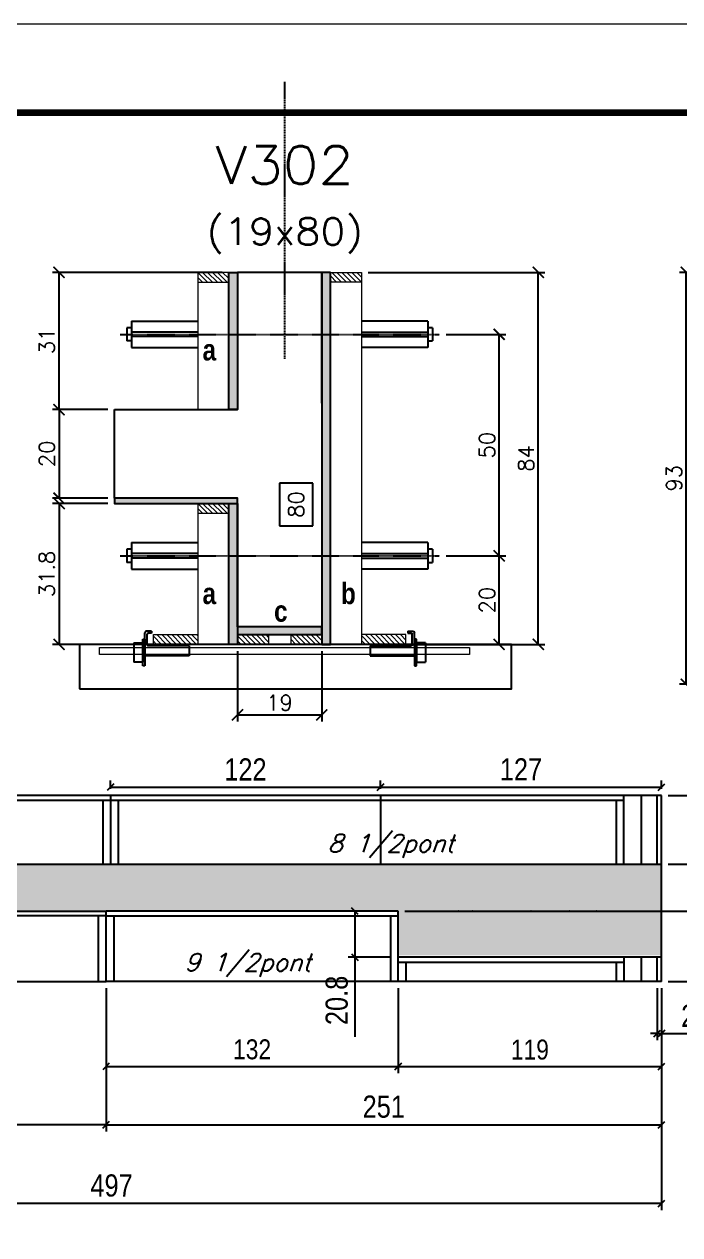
# Model space of a CAD drawing. Extents: x 137137 to 143418, y 10464 to 34486.
# Drawn here: x 139292 to 139588, y 32791 to 33337 of the extents above; entities that cross this region are included whole.
import ezdxf
from ezdxf.enums import TextEntityAlignment as Align

# ---------------------------------------------------------------- set-up
doc = ezdxf.new("R2010")
doc.units = 0
doc.linetypes.add('DASHED', pattern=[0.75, 0.5, -0.25])
doc.linetypes.add('HIDDEN', pattern=[0.375, 0.25, -0.125])
for name, color, linetype in [('barrote', 251, 'Continuous'), ('COTA', 241, 'Continuous'), ('Cota Seção (2x)', 4, 'Continuous'), ('detalhes', 4, 'Continuous'), ('Painéis', 200, 'Continuous'), ('presilha', 1, 'Continuous'), ('SARR_2.2x7', 40, 'Continuous'), ('SARR_3.5x7', 81, 'Continuous'), ('TENSOR', 3, 'Continuous'), ('texto', 7, 'Continuous'), ('Texto de Titulo', 7, 'Continuous'), ('Texto Qtd Sarr', 242, 'Continuous')]:
    doc.layers.add(name, color=color, linetype=linetype)
for name, color, linetype, lineweight in [('CONCRETO', 251, 'Continuous', 25), ('Folhas', 255, 'Continuous', 9), ('Hachura', 251, 'Continuous', 9), ('Madeira', 126, 'Continuous', 18), ('SARRAFO DE PRESSAO', 251, 'DASHED', 9), ('SCO-___-LAJ', 2, 'Continuous', 0), ('Texto Seção', 7, 'Continuous', 15)]:
    doc.layers.add(name, color=color, linetype=linetype, lineweight=lineweight)
doc.styles.add('COTA TECNICA', font='techl___.ttf', dxfattribs={"height": 10})
doc.styles.add('COTA TECNICA-50', font='techl___.ttf', dxfattribs={"height": 9})
doc.styles.add('Romans', font='romans.shx')
doc.styles.add('TECNICA', font='techb___.ttf', dxfattribs={"height": 10})
doc.dimstyles.new('COTA PAINEL-50', dxfattribs={"dimtxt": 9, "dimasz": 3, "dimexe": 3, "dimexo": 3, "dimgap": 3, "dimtad": 1, "dimdec": 1, "dimzin": 12, "dimdsep": 46, "dimtxsty": 'COTA TECNICA-50', "dimblk1": 'OBLIQUE', "dimblk2": 'OBLIQUE', "dimsah": 1, "dimcen": 0.9, "dimclrd": 4, "dimclre": 4, "dimclrt": 240, "dimadec": 1, "dimazin": 3, "dimtfac": 1, "dimtdec": 1, "dimtmove": 0, "dimatfit": 3, "dimfxl": 1, "dimtolj": 1, "dimtzin": 12, "dimarcsym": 0})
doc.dimstyles.new('Cota Seção (2x)', dxfattribs={"dimtxt": 7, "dimasz": 5, "dimexe": 3, "dimexo": 3, "dimgap": 2, "dimtad": 3, "dimdec": 1, "dimlfac": 0.5, "dimzin": 12, "dimdsep": 46, "dimtxsty": 'Romans', "dimblk": 'ARCHTICK', "dimcen": 0, "dimclrd": 4, "dimclre": 4, "dimclrt": 1, "dimadec": 1, "dimazin": 3, "dimtfac": 1, "dimtdec": 1, "dimtmove": 0, "dimatfit": 3, "dimldrblk": 'OBLIQUE', "dimfxl": 1, "dimtolj": 1, "dimtzin": 12, "dimarcsym": 0})
doc.dimstyles.new('Cota Seção interna', dxfattribs={"dimtxt": 7, "dimasz": 6, "dimexe": 0.18, "dimexo": 2, "dimgap": -4, "dimtad": 3, "dimdec": 1, "dimlfac": 0.5, "dimzin": 12, "dimdsep": 46, "dimtxsty": 'Romans', "dimblk": 'ARCHTICK', "dimcen": 0.09, "dimse1": 1, "dimse2": 1, "dimsd1": 1, "dimsd2": 1, "dimclrd": 180, "dimclre": 5, "dimclrt": 1, "dimadec": 0, "dimazin": 3, "dimtfac": 1, "dimtdec": 1, "dimtofl": 0, "dimtmove": 0, "dimatfit": 3, "dimldrblk": 'ARCHTICK', "dimfxl": 1, "dimtolj": 1, "dimtzin": 0, "dimarcsym": 0})
doc.dimstyles.new('PAINEL', dxfattribs={"dimtxt": 10, "dimasz": 3, "dimexe": 3, "dimexo": 3, "dimgap": 3, "dimtad": 1, "dimdec": 1, "dimzin": 12, "dimdsep": 46, "dimtxsty": 'COTA TECNICA', "dimblk1": 'OBLIQUE', "dimblk2": 'OBLIQUE', "dimsah": 1, "dimcen": 0.9, "dimclrd": 4, "dimclre": 4, "dimclrt": 240, "dimadec": 1, "dimazin": 3, "dimtfac": 1, "dimtdec": 1, "dimtmove": 0, "dimatfit": 3, "dimfxl": 1, "dimtolj": 1, "dimtzin": 12, "dimarcsym": 0})
pattern_1 = [(315, (162345.2107, 24827.5189), (1.12253202, 1.12253202), [])]

# ---------------------------------------------------------------- blocks, each defined once
blk = doc.blocks.new('9999999999')
at = {"layer": 'Folhas'}
blk.add_lwpolyline([(98138.98, 34190.21), (99623.98, 34190.21), (99623.98, 35240.21), (98138.98, 35240.21)], close=True, dxfattribs=at)
at = {"layer": 'Folhas', "color": 30, "const_width": 3}
blk.add_lwpolyline([(98213.98, 34230.21), (99583.98, 34230.21), (99583.98, 35200.21), (98213.98, 35200.21)], close=True, dxfattribs=at)
blk = doc.blocks.new('_ArchTick')
at = {"color": 0, "linetype": 'ByBlock', "const_width": 0.15}
blk.add_lwpolyline([(-0.5, -0.5), (0.5, 0.5)], dxfattribs=at)
blk = doc.blocks.new('*D282')
at = {"layer": 'COTA', "color": 4, "lineweight": -2, "transparency": 16777216}
for p, q in [((139632.66, 33225.16), (139588.29, 33225.16)), ((139591.29, 33039.16), (139591.29, 33225.16)), ((139654.66, 33039.16), (139588.29, 33039.16))]:
    blk.add_line(p, q, dxfattribs=at)
at = {"layer": 'Defpoints', "color": 0, "transparency": 16777216}
for p in [(139591.29, 33225.16), (139635.66, 33225.16), (139657.66, 33039.16)]:
    blk.add_point(p, dxfattribs=at)
at = {"layer": 'COTA', "color": 4, "lineweight": -2, "transparency": 16777216, "xscale": 5, "yscale": 5, "zscale": 5}
for p, rotation in [((139591.29, 33225.16), 90), ((139591.29, 33039.16), 270)]:
    blk.add_blockref('_ArchTick', p, dxfattribs=dict(at, rotation=rotation))
at = {"layer": 'COTA', "color": 1, "transparency": 16777216, "insert": (139585.79, 33132.16), "char_height": 7, "attachment_point": 5, "rotation": 90, "style": 'Romans'}
blk.add_mtext('\\A1;93', dxfattribs=at)
blk = doc.blocks.new('_Oblique')
at = {"color": 0, "linetype": 'ByBlock', "lineweight": -2}
blk.add_line((-0.5, -0.5), (0.5, 0.5), dxfattribs=at)
blk = doc.blocks.new('*D1803')
at = {"layer": 'COTA', "color": 4, "linetype": 'ByBlock', "lineweight": -2, "transparency": 16777216}
for p, q in [((139083.14, 32901.94), (139083.14, 32837.28)), ((139329.14, 32901.94), (139329.14, 32837.28)), ((139329.14, 32840.28), (139083.14, 32840.28))]:
    blk.add_line(p, q, dxfattribs=at)
at = {"layer": 'Defpoints', "color": 0, "linetype": 'ByBlock', "transparency": 16777216}
for p in [(139083.14, 32904.94), (139329.14, 32904.94), (139083.14, 32840.28)]:
    blk.add_point(p, dxfattribs=at)
at = {"layer": 'COTA', "color": 4, "linetype": 'ByBlock', "lineweight": -2, "transparency": 16777216, "xscale": 3, "yscale": 3, "zscale": 3, "rotation": 180}
blk.add_blockref('_Oblique', (139083.14, 32840.28), dxfattribs=at)
at = {"layer": 'COTA', "color": 4, "linetype": 'ByBlock', "lineweight": -2, "transparency": 16777216, "xscale": 3, "yscale": 3, "zscale": 3}
blk.add_blockref('_Oblique', (139329.14, 32840.28), dxfattribs=at)
at = {"layer": 'COTA', "color": 240, "linetype": 'ByBlock', "transparency": 16777216, "insert": (139206.14, 32848.38), "char_height": 10, "attachment_point": 5, "style": 'COTA TECNICA'}
blk.add_mtext('\\A1;246', dxfattribs=at)
blk = doc.blocks.new('*D1804')
at = {"layer": 'COTA', "color": 4, "linetype": 'ByBlock', "lineweight": -2, "transparency": 16777216}
for p, q in [((139083.14, 32901.94), (139083.14, 32801.68)), ((139580.16, 32901.94), (139580.16, 32801.68)), ((139580.16, 32804.68), (139083.14, 32804.68))]:
    blk.add_line(p, q, dxfattribs=at)
at = {"layer": 'Defpoints', "color": 0, "linetype": 'ByBlock', "transparency": 16777216}
for p in [(139083.14, 32904.94), (139580.16, 32904.94), (139083.14, 32804.68)]:
    blk.add_point(p, dxfattribs=at)
at = {"layer": 'COTA', "color": 4, "linetype": 'ByBlock', "lineweight": -2, "transparency": 16777216, "xscale": 3, "yscale": 3, "zscale": 3, "rotation": 180}
blk.add_blockref('_Oblique', (139083.14, 32804.68), dxfattribs=at)
at = {"layer": 'COTA', "color": 4, "linetype": 'ByBlock', "lineweight": -2, "transparency": 16777216, "xscale": 3, "yscale": 3, "zscale": 3}
blk.add_blockref('_Oblique', (139580.16, 32804.68), dxfattribs=at)
at = {"layer": 'COTA', "color": 240, "linetype": 'ByBlock', "transparency": 16777216, "insert": (139331.65, 32812.78), "char_height": 10, "attachment_point": 5, "style": 'COTA TECNICA'}
blk.add_mtext('\\A1;497', dxfattribs=at)
blk = doc.blocks.new('*D1798')
at = {"layer": 'COTA', "color": 4, "linetype": 'ByBlock', "lineweight": -2, "transparency": 16777216}
for p, q in [((139583.16, 32957.94), (139617.49, 32957.94)), ((139614.49, 32936.74), (139614.49, 32957.94)), ((139464.16, 32936.74), (139617.49, 32936.74))]:
    blk.add_line(p, q, dxfattribs=at)
at = {"layer": 'Defpoints', "color": 0, "linetype": 'ByBlock', "transparency": 16777216}
for p in [(139580.16, 32957.94), (139614.49, 32957.94), (139461.16, 32936.74)]:
    blk.add_point(p, dxfattribs=at)
at = {"layer": 'COTA', "color": 4, "linetype": 'ByBlock', "lineweight": -2, "transparency": 16777216, "xscale": 3, "yscale": 3, "zscale": 3}
for p, rotation in [((139614.49, 32957.94), 90), ((139614.49, 32936.74), 270)]:
    blk.add_blockref('_Oblique', p, dxfattribs=dict(at, rotation=rotation))
at = {"layer": 'COTA', "color": 240, "linetype": 'ByBlock', "transparency": 16777216, "insert": (139606.44, 32947.34), "char_height": 10, "attachment_point": 5, "rotation": 90, "style": 'COTA TECNICA'}
blk.add_mtext('\\A1;21.2', dxfattribs=at)
blk = doc.blocks.new('*D1805')
at = {"layer": 'COTA', "color": 4, "linetype": 'ByBlock', "lineweight": -2, "transparency": 16777216}
for p, q in [((139329.14, 32901.94), (139329.14, 32837.28)), ((139580.16, 32901.94), (139580.16, 32837.28)), ((139329.14, 32840.28), (139580.16, 32840.28))]:
    blk.add_line(p, q, dxfattribs=at)
at = {"layer": 'Defpoints', "color": 0, "linetype": 'ByBlock', "transparency": 16777216}
for p in [(139329.14, 32904.94), (139580.16, 32904.94), (139580.16, 32840.28)]:
    blk.add_point(p, dxfattribs=at)
at = {"layer": 'COTA', "color": 4, "linetype": 'ByBlock', "lineweight": -2, "transparency": 16777216, "xscale": 3, "yscale": 3, "zscale": 3, "rotation": 180}
blk.add_blockref('_Oblique', (139329.14, 32840.28), dxfattribs=at)
at = {"layer": 'COTA', "color": 4, "linetype": 'ByBlock', "lineweight": -2, "transparency": 16777216, "xscale": 3, "yscale": 3, "zscale": 3}
blk.add_blockref('_Oblique', (139580.16, 32840.28), dxfattribs=at)
at = {"layer": 'COTA', "color": 240, "linetype": 'ByBlock', "transparency": 16777216, "insert": (139454.65, 32848.39), "char_height": 10, "attachment_point": 5, "style": 'COTA TECNICA'}
blk.add_mtext('\\A1;251', dxfattribs=at)
blk = doc.blocks.new('*D1800')
at = {"layer": 'COTA', "color": 4, "linetype": 'ByBlock', "lineweight": -2, "transparency": 16777216}
for p, q in [((139578.16, 32901.94), (139578.16, 32878.46)), ((139580.16, 32901.94), (139580.16, 32878.46)), ((139578.16, 32881.46), (139575.16, 32881.46)), ((139578.16, 32881.46), (139580.16, 32881.46)), ((139580.16, 32881.46), (139598.27, 32881.46))]:
    blk.add_line(p, q, dxfattribs=at)
at = {"layer": 'Defpoints', "color": 0, "linetype": 'ByBlock', "transparency": 16777216}
for p in [(139578.16, 32904.94), (139580.16, 32904.94), (139580.16, 32881.46)]:
    blk.add_point(p, dxfattribs=at)
at = {"layer": 'COTA', "color": 4, "linetype": 'ByBlock', "lineweight": -2, "transparency": 16777216, "xscale": 3, "yscale": 3, "zscale": 3}
blk.add_blockref('_Oblique', (139578.16, 32881.46), dxfattribs=at)
at = {"layer": 'COTA', "color": 4, "linetype": 'ByBlock', "lineweight": -2, "transparency": 16777216, "xscale": 3, "yscale": 3, "zscale": 3, "rotation": 180}
blk.add_blockref('_Oblique', (139580.16, 32881.46), dxfattribs=at)
at = {"layer": 'COTA', "color": 240, "linetype": 'ByBlock', "transparency": 16777216, "insert": (139592.21, 32889.46), "char_height": 10, "attachment_point": 5, "style": 'COTA TECNICA'}
blk.add_mtext('\\A1;2', dxfattribs=at)
blk = doc.blocks.new('*D1806')
at = {"layer": 'COTA', "color": 4, "linetype": 'ByBlock', "lineweight": -2, "transparency": 16777216}
for p, q in [((139329.14, 32901.94), (139329.14, 32863.57)), ((139461.16, 32901.94), (139461.16, 32863.57)), ((139329.14, 32866.57), (139461.16, 32866.57))]:
    blk.add_line(p, q, dxfattribs=at)
at = {"layer": 'Defpoints', "color": 0, "linetype": 'ByBlock', "transparency": 16777216}
for p in [(139329.14, 32904.94), (139461.16, 32904.94), (139461.16, 32866.57)]:
    blk.add_point(p, dxfattribs=at)
at = {"layer": 'COTA', "color": 4, "linetype": 'ByBlock', "lineweight": -2, "transparency": 16777216, "xscale": 3, "yscale": 3, "zscale": 3, "rotation": 180}
blk.add_blockref('_Oblique', (139329.14, 32866.57), dxfattribs=at)
at = {"layer": 'COTA', "color": 4, "linetype": 'ByBlock', "lineweight": -2, "transparency": 16777216, "xscale": 3, "yscale": 3, "zscale": 3}
blk.add_blockref('_Oblique', (139461.16, 32866.57), dxfattribs=at)
at = {"layer": 'COTA', "color": 240, "linetype": 'ByBlock', "transparency": 16777216, "insert": (139395.15, 32874.26), "char_height": 9, "attachment_point": 5, "style": 'COTA TECNICA-50'}
blk.add_mtext('\\A1;132', dxfattribs=at)
blk = doc.blocks.new('*D1801')
at = {"layer": 'COTA', "color": 4, "linetype": 'ByBlock', "lineweight": -2, "transparency": 16777216}
for p, q in [((139461.16, 32901.94), (139461.16, 32863.57)), ((139580.16, 32901.94), (139580.16, 32863.57)), ((139461.16, 32866.57), (139580.16, 32866.57))]:
    blk.add_line(p, q, dxfattribs=at)
at = {"layer": 'Defpoints', "color": 0, "linetype": 'ByBlock', "transparency": 16777216}
for p in [(139461.16, 32904.94), (139580.16, 32904.94), (139580.16, 32866.57)]:
    blk.add_point(p, dxfattribs=at)
at = {"layer": 'COTA', "color": 4, "linetype": 'ByBlock', "lineweight": -2, "transparency": 16777216, "xscale": 3, "yscale": 3, "zscale": 3, "rotation": 180}
blk.add_blockref('_Oblique', (139461.16, 32866.57), dxfattribs=at)
at = {"layer": 'COTA', "color": 4, "linetype": 'ByBlock', "lineweight": -2, "transparency": 16777216, "xscale": 3, "yscale": 3, "zscale": 3}
blk.add_blockref('_Oblique', (139580.16, 32866.57), dxfattribs=at)
at = {"layer": 'COTA', "color": 240, "linetype": 'ByBlock', "transparency": 16777216, "insert": (139520.66, 32874.14), "char_height": 9, "attachment_point": 5, "style": 'COTA TECNICA-50'}
blk.add_mtext('\\A1;119', dxfattribs=at)
blk = doc.blocks.new('*D1807')
at = {"layer": 'COTA', "color": 4, "lineweight": -2, "ltscale": 25, "transparency": 16777216}
for p, q in [((139458.16, 32936.74), (139438.56, 32936.74)), ((139441.56, 32936.74), (139441.56, 32915.94)), ((139458.16, 32915.94), (139438.56, 32915.94)), ((139441.56, 32915.94), (139441.56, 32879.89))]:
    blk.add_line(p, q, dxfattribs=at)
at = {"layer": 'Defpoints', "color": 0, "ltscale": 25, "transparency": 16777216}
for p in [(139461.16, 32936.74), (139441.56, 32915.94), (139461.16, 32915.94)]:
    blk.add_point(p, dxfattribs=at)
at = {"layer": 'COTA', "color": 4, "lineweight": -2, "ltscale": 25, "transparency": 16777216, "xscale": 3, "yscale": 3, "zscale": 3}
for p, rotation in [((139441.56, 32936.74), 90), ((139441.56, 32915.94), 270)]:
    blk.add_blockref('_Oblique', p, dxfattribs=dict(at, rotation=rotation))
at = {"layer": 'COTA', "color": 240, "ltscale": 25, "transparency": 16777216, "insert": (139433.43, 32896.41), "char_height": 10, "attachment_point": 5, "rotation": 90, "style": 'COTA TECNICA'}
blk.add_mtext('\\A1;20.8', dxfattribs=at)
blk = doc.blocks.new('*D1802')
at = {"layer": 'COTA', "color": 4, "lineweight": -2, "ltscale": 25, "transparency": 16777216}
for p, q in [((139464.16, 32936.74), (139617.49, 32936.74)), ((139614.49, 32936.74), (139614.49, 32904.94)), ((139583.16, 32904.94), (139617.49, 32904.94))]:
    blk.add_line(p, q, dxfattribs=at)
at = {"layer": 'Defpoints', "color": 0, "ltscale": 25, "transparency": 16777216}
for p in [(139461.16, 32936.74), (139580.16, 32904.94), (139614.49, 32904.94)]:
    blk.add_point(p, dxfattribs=at)
at = {"layer": 'COTA', "color": 4, "lineweight": -2, "ltscale": 25, "transparency": 16777216, "xscale": 3, "yscale": 3, "zscale": 3}
for p, rotation in [((139614.49, 32936.74), 90), ((139614.49, 32904.94), 270)]:
    blk.add_blockref('_Oblique', p, dxfattribs=dict(at, rotation=rotation))
at = {"layer": 'COTA', "color": 240, "ltscale": 25, "transparency": 16777216, "insert": (139606.25, 32914.93), "char_height": 10, "attachment_point": 5, "rotation": 90, "style": 'COTA TECNICA'}
blk.add_mtext('\\A1;31.8', dxfattribs=at)
blk = doc.blocks.new('*D1808')
at = {"layer": 'COTA', "color": 4, "lineweight": -2, "ltscale": 25, "transparency": 16777216}
for p, q in [((139583.16, 32988.94), (139617.49, 32988.94)), ((139614.49, 32957.94), (139614.49, 32988.94)), ((139583.16, 32957.94), (139617.49, 32957.94))]:
    blk.add_line(p, q, dxfattribs=at)
at = {"layer": 'Defpoints', "color": 0, "ltscale": 25, "transparency": 16777216}
for p in [(139580.16, 32988.94), (139614.49, 32988.94), (139580.16, 32957.94)]:
    blk.add_point(p, dxfattribs=at)
at = {"layer": 'COTA', "color": 4, "lineweight": -2, "ltscale": 25, "transparency": 16777216, "xscale": 3, "yscale": 3, "zscale": 3}
for p, rotation in [((139614.49, 32988.94), 90), ((139614.49, 32957.94), 270)]:
    blk.add_blockref('_Oblique', p, dxfattribs=dict(at, rotation=rotation))
at = {"layer": 'COTA', "color": 240, "ltscale": 25, "transparency": 16777216, "insert": (139606.27, 32973.44), "char_height": 10, "attachment_point": 5, "rotation": 90, "style": 'COTA TECNICA'}
blk.add_mtext('\\A1;31', dxfattribs=at)
blk = doc.blocks.new('*D1809')
at = {"layer": 'COTA', "color": 4, "lineweight": -2, "ltscale": 25, "transparency": 16777216}
for p, q in [((139331.14, 32991.94), (139331.14, 32995.64)), ((139453.14, 32991.94), (139453.14, 32995.64)), ((139331.14, 32992.64), (139453.14, 32992.64))]:
    blk.add_line(p, q, dxfattribs=at)
at = {"layer": 'Defpoints', "color": 0, "ltscale": 25, "transparency": 16777216}
for p in [(139331.14, 32988.94), (139453.14, 32992.64), (139453.14, 32988.94)]:
    blk.add_point(p, dxfattribs=at)
at = {"layer": 'COTA', "color": 4, "lineweight": -2, "ltscale": 25, "transparency": 16777216, "xscale": 3, "yscale": 3, "zscale": 3, "rotation": 180}
blk.add_blockref('_Oblique', (139331.14, 32992.64), dxfattribs=at)
at = {"layer": 'COTA', "color": 4, "lineweight": -2, "ltscale": 25, "transparency": 16777216, "xscale": 3, "yscale": 3, "zscale": 3}
blk.add_blockref('_Oblique', (139453.14, 32992.64), dxfattribs=at)
at = {"layer": 'COTA', "color": 240, "ltscale": 25, "transparency": 16777216, "insert": (139392.14, 33000.7), "char_height": 10, "attachment_point": 5, "style": 'COTA TECNICA'}
blk.add_mtext('\\A1;122', dxfattribs=at)
blk = doc.blocks.new('*D1810')
at = {"layer": 'COTA', "color": 4, "lineweight": -2, "ltscale": 25, "transparency": 16777216}
for p, q in [((139453.14, 32991.94), (139453.14, 32995.64)), ((139580.14, 32991.94), (139580.14, 32995.64)), ((139453.14, 32992.64), (139580.14, 32992.64))]:
    blk.add_line(p, q, dxfattribs=at)
at = {"layer": 'Defpoints', "color": 0, "ltscale": 25, "transparency": 16777216}
for p in [(139453.14, 32988.94), (139580.14, 32992.64), (139580.14, 32988.94)]:
    blk.add_point(p, dxfattribs=at)
at = {"layer": 'COTA', "color": 4, "lineweight": -2, "ltscale": 25, "transparency": 16777216, "xscale": 3, "yscale": 3, "zscale": 3, "rotation": 180}
blk.add_blockref('_Oblique', (139453.14, 32992.64), dxfattribs=at)
at = {"layer": 'COTA', "color": 4, "lineweight": -2, "ltscale": 25, "transparency": 16777216, "xscale": 3, "yscale": 3, "zscale": 3}
blk.add_blockref('_Oblique', (139580.14, 32992.64), dxfattribs=at)
at = {"layer": 'COTA', "color": 240, "ltscale": 25, "transparency": 16777216, "insert": (139516.64, 33000.72), "char_height": 10, "attachment_point": 5, "style": 'COTA TECNICA'}
blk.add_mtext('\\A1;127', dxfattribs=at)
blk = doc.blocks.new('titulo1')
at = {"layer": 'Defpoints', "color": 252, "linetype": 'HIDDEN', "ltscale": 2}
blk.add_line((0, 0), (0, 125), dxfattribs=at)
at = {"layer": 'Defpoints', "style": 'Romans', "oblique": 15}
blk.add_attdef('FOLHA', text='', height=10, dxfattribs=at).set_placement((0, 15.58), align=Align.MIDDLE_CENTER)
at = {"layer": 'Texto Qtd Sarr', "color": 3, "style": 'Romans', "oblique": 15}
for tag, height, p in [('TITULO', 17, (0, 71.45)), ('SEÇÃO', 12, (0, 41.55))]:
    blk.add_attdef(tag, text='', height=height, dxfattribs=at).set_placement(p, align=Align.MIDDLE_CENTER)
blk = doc.blocks.new('*D1811')
at = {"layer": 'COTA', "color": 4, "lineweight": -2, "transparency": 16777216}
for p, q in [((139447.59, 33225.16), (139527.46, 33225.16)), ((139524.46, 33057.16), (139524.46, 33225.16)), ((139463.19, 33057.16), (139527.46, 33057.16))]:
    blk.add_line(p, q, dxfattribs=at)
at = {"layer": 'Defpoints', "color": 0, "transparency": 16777216}
for p in [(139444.59, 33225.16), (139524.46, 33225.16), (139460.19, 33057.16)]:
    blk.add_point(p, dxfattribs=at)
at = {"layer": 'COTA', "color": 4, "lineweight": -2, "transparency": 16777216, "xscale": 5, "yscale": 5, "zscale": 5}
for p, rotation in [((139524.46, 33225.16), 90), ((139524.46, 33057.16), 270)]:
    blk.add_blockref('_ArchTick', p, dxfattribs=dict(at, rotation=rotation))
at = {"layer": 'COTA', "color": 1, "transparency": 16777216, "insert": (139518.96, 33141.16), "char_height": 7, "attachment_point": 5, "rotation": 90, "style": 'Romans'}
blk.add_mtext('\\A1;84', dxfattribs=at)
blk = doc.blocks.new('*D1812')
at = {"layer": 'Cota Seção (2x)', "color": 180, "lineweight": -2, "transparency": 16777216}
for p, q in [((139422.59, 33129.98), (139407.59, 33129.98)), ((139407.59, 33129.98), (139407.59, 33110.65)), ((139422.59, 33110.65), (139422.59, 33129.98)), ((139407.59, 33110.65), (139422.59, 33110.65))]:
    blk.add_line(p, q, dxfattribs=at)
at = {"layer": 'Defpoints', "color": 0, "transparency": 16777216}
for p in [(139426.59, 33225.16), (139426.59, 33225.16), (139426.59, 33065.16)]:
    blk.add_point(p, dxfattribs=at)
at = {"layer": 'Cota Seção (2x)', "color": 1, "transparency": 16777216, "insert": (139415.09, 33120.31), "char_height": 7, "attachment_point": 5, "rotation": 90, "style": 'Romans'}
blk.add_mtext('\\A1;80', dxfattribs=at)
blk = doc.blocks.new('*D1813')
at = {"layer": 'COTA', "color": 4, "lineweight": -2, "transparency": 16777216}
for p, q in [((139329.99, 33163.16), (139304.93, 33163.16)), ((139307.93, 33163.16), (139307.93, 33123.16)), ((139329.99, 33123.16), (139304.93, 33123.16))]:
    blk.add_line(p, q, dxfattribs=at)
at = {"layer": 'Defpoints', "color": 0, "transparency": 16777216}
for p in [(139332.99, 33163.16), (139307.93, 33123.16), (139332.99, 33123.16)]:
    blk.add_point(p, dxfattribs=at)
at = {"layer": 'COTA', "color": 4, "lineweight": -2, "transparency": 16777216, "xscale": 5, "yscale": 5, "zscale": 5}
for p, rotation in [((139307.93, 33163.16), 90), ((139307.93, 33123.16), 270)]:
    blk.add_blockref('_ArchTick', p, dxfattribs=dict(at, rotation=rotation))
at = {"layer": 'COTA', "color": 1, "transparency": 16777216, "insert": (139302.43, 33143.16), "char_height": 7, "attachment_point": 5, "rotation": 90, "style": 'Romans'}
blk.add_mtext('\\A1;20', dxfattribs=at)
blk = doc.blocks.new('*D1814')
at = {"layer": 'COTA', "color": 4, "lineweight": -2, "transparency": 16777216}
for p, q in [((139329.99, 33120.76), (139304.93, 33120.76)), ((139307.93, 33120.76), (139307.93, 33057.16)), ((139351.99, 33057.16), (139304.93, 33057.16))]:
    blk.add_line(p, q, dxfattribs=at)
at = {"layer": 'Defpoints', "color": 0, "transparency": 16777216}
for p in [(139332.99, 33120.76), (139307.93, 33057.16), (139354.99, 33057.16)]:
    blk.add_point(p, dxfattribs=at)
at = {"layer": 'COTA', "color": 4, "lineweight": -2, "transparency": 16777216, "xscale": 5, "yscale": 5, "zscale": 5}
for p, rotation in [((139307.93, 33120.76), 90), ((139307.93, 33057.16), 270)]:
    blk.add_blockref('_ArchTick', p, dxfattribs=dict(at, rotation=rotation))
at = {"layer": 'COTA', "color": 1, "transparency": 16777216, "insert": (139302.43, 33088.96), "char_height": 7, "attachment_point": 5, "rotation": 90, "style": 'Romans'}
blk.add_mtext('\\A1;31.8', dxfattribs=at)
blk = doc.blocks.new('PRESILHA METÁLICA 1')
at = {"layer": 'presilha'}
for p, q in [((7.5, 10.64), (7.5, 19.86)), ((12, 21), (8.64, 21)), ((9, 11.57), (9, 18.93)), ((12, 19.5), (9.57, 19.5)), ((12, 21), (12, 19.5)), ((0, 13), (6, 13)), ((0, 13), (0, 0)), ((6, 15.5), (7.5, 15.5)), ((6, -2.5), (6, 15.5)), ((6, 13), (6, 0)), ((7.5, 15.5), (7.5, -2.5)), ((37.5, 11), (9.57, 11)), ((37.5, 11), (37.5, 4.1)), ((6, 0), (0, 0)), ((37.5, 4.1), (7.5, 4.1)), ((7.5, -2.5), (6, -2.5))]:
    blk.add_line(p, q, dxfattribs=at)
for centre, radius, start, end in [((8.64, 19.86), 1.14, 90, 180), ((9.57, 18.93), 0.57, 90, 180), ((9.57, 11.57), 0.57, 180, 270)]:
    blk.add_arc(centre, radius, start, end, dxfattribs=at)
blk = doc.blocks.new('*D1815')
at = {"layer": 'COTA', "color": 4, "lineweight": -2, "transparency": 16777216}
for p, q in [((139388.59, 33054.16), (139388.59, 33022.33)), ((139426.59, 33054.16), (139426.59, 33022.33)), ((139388.59, 33025.33), (139426.59, 33025.33))]:
    blk.add_line(p, q, dxfattribs=at)
at = {"layer": 'Defpoints', "color": 0, "transparency": 16777216}
for p in [(139388.59, 33057.16), (139426.59, 33057.16), (139426.59, 33025.33)]:
    blk.add_point(p, dxfattribs=at)
at = {"layer": 'COTA', "color": 4, "lineweight": -2, "transparency": 16777216, "xscale": 5, "yscale": 5, "zscale": 5, "rotation": 180}
blk.add_blockref('_ArchTick', (139388.59, 33025.33), dxfattribs=at)
at = {"layer": 'COTA', "color": 4, "lineweight": -2, "transparency": 16777216, "xscale": 5, "yscale": 5, "zscale": 5}
blk.add_blockref('_ArchTick', (139426.59, 33025.33), dxfattribs=at)
at = {"layer": 'COTA', "color": 1, "transparency": 16777216, "insert": (139407.59, 33030.83), "char_height": 7, "attachment_point": 5, "style": 'Romans'}
blk.add_mtext('\\A1;19', dxfattribs=at)
blk = doc.blocks.new('*D1816')
at = {"layer": 'COTA', "color": 4, "lineweight": -2, "transparency": 16777216}
for p, q in [((139482.89, 33097.16), (139509.79, 33097.16)), ((139506.79, 33057.16), (139506.79, 33097.16)), ((139467.59, 33057.16), (139509.79, 33057.16))]:
    blk.add_line(p, q, dxfattribs=at)
at = {"layer": 'Defpoints', "color": 0, "transparency": 16777216}
for p in [(139479.89, 33097.16), (139506.79, 33097.16), (139464.59, 33057.16)]:
    blk.add_point(p, dxfattribs=at)
at = {"layer": 'COTA', "color": 4, "lineweight": -2, "transparency": 16777216, "xscale": 5, "yscale": 5, "zscale": 5}
for p, rotation in [((139506.79, 33097.16), 90), ((139506.79, 33057.16), 270)]:
    blk.add_blockref('_ArchTick', p, dxfattribs=dict(at, rotation=rotation))
at = {"layer": 'COTA', "color": 1, "transparency": 16777216, "insert": (139501.29, 33077.16), "char_height": 7, "attachment_point": 5, "rotation": 90, "style": 'Romans'}
blk.add_mtext('\\A1;20', dxfattribs=at)
blk = doc.blocks.new('*D1817')
at = {"layer": 'COTA', "color": 4, "lineweight": -2, "transparency": 16777216}
for p, q in [((139381.59, 33225.16), (139304.93, 33225.16)), ((139307.93, 33163.16), (139307.93, 33225.16)), ((139329.99, 33163.16), (139304.93, 33163.16))]:
    blk.add_line(p, q, dxfattribs=at)
at = {"layer": 'Defpoints', "color": 0, "transparency": 16777216}
for p in [(139307.93, 33225.16), (139384.59, 33225.16), (139332.99, 33163.16)]:
    blk.add_point(p, dxfattribs=at)
at = {"layer": 'COTA', "color": 4, "lineweight": -2, "transparency": 16777216, "xscale": 5, "yscale": 5, "zscale": 5}
for p, rotation in [((139307.93, 33225.16), 90), ((139307.93, 33163.16), 270)]:
    blk.add_blockref('_ArchTick', p, dxfattribs=dict(at, rotation=rotation))
at = {"layer": 'COTA', "color": 1, "transparency": 16777216, "insert": (139302.43, 33194.16), "char_height": 7, "attachment_point": 5, "rotation": 90, "style": 'Romans'}
blk.add_mtext('\\A1;31', dxfattribs=at)
blk = doc.blocks.new('*D1818')
at = {"layer": 'COTA', "color": 4, "lineweight": -2, "transparency": 16777216}
for p, q in [((139482.89, 33197.16), (139509.79, 33197.16)), ((139506.79, 33097.16), (139506.79, 33197.16)), ((139482.89, 33097.16), (139509.79, 33097.16))]:
    blk.add_line(p, q, dxfattribs=at)
at = {"layer": 'Defpoints', "color": 0, "transparency": 16777216}
for p in [(139479.89, 33197.16), (139506.79, 33197.16), (139479.89, 33097.16)]:
    blk.add_point(p, dxfattribs=at)
at = {"layer": 'COTA', "color": 4, "lineweight": -2, "transparency": 16777216, "xscale": 5, "yscale": 5, "zscale": 5}
for p, rotation in [((139506.79, 33197.16), 90), ((139506.79, 33097.16), 270)]:
    blk.add_blockref('_ArchTick', p, dxfattribs=dict(at, rotation=rotation))
at = {"layer": 'COTA', "color": 1, "transparency": 16777216, "insert": (139501.29, 33147.16), "char_height": 7, "attachment_point": 5, "rotation": 90, "style": 'Romans'}
blk.add_mtext('\\A1;50', dxfattribs=at)
blk = doc.blocks.new('*D2118')
at = {"layer": 'COTA', "color": 4, "lineweight": -2, "ltscale": 25, "transparency": 16777216}
for p, q in [((139583.14, 32988.94), (139646.52, 32988.94)), ((139643.52, 32904.94), (139643.52, 32988.94)), ((139583.16, 32904.94), (139646.52, 32904.94))]:
    blk.add_line(p, q, dxfattribs=at)
at = {"layer": 'Defpoints', "color": 0, "ltscale": 25, "transparency": 16777216}
for p in [(139580.14, 32988.94), (139643.52, 32988.94), (139580.16, 32904.94)]:
    blk.add_point(p, dxfattribs=at)
at = {"layer": 'COTA', "color": 4, "lineweight": -2, "ltscale": 25, "transparency": 16777216, "xscale": 3, "yscale": 3, "zscale": 3}
for p, rotation in [((139643.52, 32988.94), 90), ((139643.52, 32904.94), 270)]:
    blk.add_blockref('_Oblique', p, dxfattribs=dict(at, rotation=rotation))
at = {"layer": 'COTA', "color": 240, "ltscale": 25, "transparency": 16777216, "insert": (139635.43, 32946.94), "char_height": 10, "attachment_point": 5, "rotation": 90, "style": 'COTA TECNICA'}
blk.add_mtext('\\A1;84', dxfattribs=at)

msp = doc.modelspace()

# ---------------------------------------------------------------- hatches: boundary and pattern name
at = {"layer": 'COTA', "linetype": 'ByBlock'}
h = msp.add_hatch(dxfattribs=at)
h.set_pattern_fill('AR-CONC', color=256, scale=0.03)
h.set_pattern_definition([(50, (1092.9106, -269.1006), (5.46554007, -0.47817257), [0.5715, -6.2865]), (355, (1092.9106, -269.1006), (-1.05730264, 5.73170536), [0.4572, -5.02921753]), (100.4514447, (1093.366, -269.1404), (4.40823741, 5.25353256), [0.48570026, -5.34270734]), (46.1842, (1092.9106, -267.5766), (8.13237123, -1.26126984), [0.85725, -9.42975]), (96.6355576, (1093.588, -267.682), (7.122124, 7.42278374), [0.7285507, -8.01406824]), (351.184151, (1092.911, -267.5766), (7.122124, 7.42278374), [0.685799, -7.54379196]), (21, (1093.6726, -267.9576), (4.54843174, -3.06795595), [0.5715, -6.2865]), (326, (1093.6726, -267.9576), (1.85406085, 5.52563898), [0.4572, -5.0292]), (71.451445, (1094.0516, -268.213), (6.40249258, 2.45768307), [0.48570026, -5.34269813]), (37.5, (1092.9106, -269.1006), (0.092658098, 2.536651166), [0, -4.96824, 0, -5.1054, 0, -5.04825]), (7.5, (1092.9106, -269.1006), (2.004589875, 3.005417245), [0, -2.91084, 0, -4.85394, 0, -1.92405]), (327.5, (1091.2113, -269.1006), (4.067717855, -0.17186232), [0, -1.905, 0, -5.9436, 0, -7.8867]), (317.5, (1090.4493, -269.1006), (4.44387544, 0.76279473), [0, -2.4765, 0, -3.94716, 0, -5.6007])])
h.paths.add_polyline_path([(139083.14, 32936.74), (139461.16, 32936.74), (139461.16, 32916.74), (139580.16, 32916.74), (139580.16, 32957.94), (139083.14, 32957.94)])
at = {"layer": 'Hachura'}
h = msp.add_hatch(dxfattribs=at)
h.set_pattern_fill('ANSI31', color=256, scale=0.5, angle=270, style=0)
h.set_pattern_definition([(315, (162345.2107, 24917.5189), (1.12253202, 1.12253202), [])])
h.paths.add_polyline_path([(139384.59, 33220.76), (139384.59, 33225.16), (139370.59, 33225.16), (139370.59, 33220.76)])
h = msp.add_hatch(color=256, dxfattribs=at)
h.dxf.hatch_style = 1
h.paths.add_polyline_path([(139384.59, 33225.16), (139388.59, 33225.16), (139388.59, 33163.16), (139384.59, 33163.16)])
h = msp.add_hatch(color=256, dxfattribs=at)
h.dxf.hatch_style = 1
h.paths.add_polyline_path([(139430.59, 33225.16), (139426.59, 33225.16), (139426.59, 33057.16), (139430.59, 33057.16)])
h = msp.add_hatch(dxfattribs=at)
h.set_pattern_fill('ANSI31', color=256, scale=0.5, angle=270, style=0)
h.set_pattern_definition([(315, (162345.2107, 24917.5189), (1.12253202, 1.12253202), [])])
h.paths.add_polyline_path([(139430.59, 33220.76), (139430.59, 33225.16), (139444.59, 33225.16), (139444.59, 33220.76)])
h = msp.add_hatch(color=256, dxfattribs=at)
h.dxf.hatch_style = 1
h.paths.add_polyline_path([(139388.59, 33120.76), (139388.59, 33123.16), (139332.99, 33123.16), (139332.99, 33120.76)])
h = msp.add_hatch(dxfattribs=at)
h.set_pattern_fill('ANSI31', color=256, scale=0.5, angle=270, style=0)
h.set_pattern_definition([(315, (162345.2107, 24813.1189), (1.12253202, 1.12253202), [])])
h.paths.add_polyline_path([(139384.59, 33116.36), (139384.59, 33120.76), (139370.59, 33120.76), (139370.59, 33116.36)])
h = msp.add_hatch(color=256, dxfattribs=at)
h.dxf.hatch_style = 1
h.paths.add_polyline_path([(139384.59, 33120.76), (139388.59, 33120.76), (139388.59, 33057.16), (139384.59, 33057.16)])
h = msp.add_hatch(dxfattribs=at)
h.set_pattern_fill('ANSI31', color=256, scale=0.5, angle=270, style=0)
h.set_pattern_definition([(315, (162345.2107, 24827.5189), (1.12253202, 1.12253202), [])])
h.paths.add_polyline_path([(139350.59, 33057.16), (139350.59, 33061.56), (139370.59, 33061.56), (139370.59, 33057.16)])
h = msp.add_hatch(color=256, dxfattribs=at)
h.dxf.hatch_style = 1
h.paths.add_polyline_path([(139426.59, 33061.56), (139426.59, 33065.16), (139388.59, 33065.16), (139388.59, 33061.56)])
h = msp.add_hatch(dxfattribs=at)
h.set_pattern_fill('ANSI31', color=256, scale=0.5, angle=270, style=0)
h.set_pattern_definition(pattern_1)
h.paths.add_polyline_path([(139388.59, 33057.16), (139388.59, 33061.56), (139402.59, 33061.56), (139402.59, 33057.16)])
h = msp.add_hatch(dxfattribs=at)
h.set_pattern_fill('ANSI31', color=256, scale=0.5, angle=270, style=0)
h.set_pattern_definition(pattern_1)
h.paths.add_polyline_path([(139426.59, 33057.16), (139426.59, 33061.56), (139412.59, 33061.56), (139412.59, 33057.16)])
h = msp.add_hatch(dxfattribs=at)
h.set_pattern_fill('ANSI31', color=256, scale=0.5, angle=270, style=0)
h.set_pattern_definition(pattern_1)
h.paths.add_polyline_path([(139464.59, 33057.16), (139464.59, 33061.56), (139444.59, 33061.56), (139444.59, 33057.16)])

# ---------------------------------------------------------------- linework, layer by layer
at = {"ltscale": 3}
for p, q in [((139340.59, 33203.16), (139340.59, 33191.16)), ((139340.59, 33203.16), (139370.59, 33203.16)), ((139474.59, 33203.16), (139444.59, 33203.16)), ((139474.59, 33203.16), (139474.59, 33191.16)), ((139338.59, 33200.16), (139338.59, 33194.16)), ((139340.59, 33200.16), (139338.59, 33200.16)), ((139370.59, 33198.16), (139340.59, 33198.16)), ((139444.59, 33198.16), (139474.59, 33198.16)), ((139476.59, 33200.16), (139474.59, 33200.16)), ((139476.59, 33200.16), (139476.59, 33194.16)), ((139340.59, 33194.16), (139338.59, 33194.16)), ((139370.59, 33196.16), (139340.59, 33196.16)), ((139340.59, 33191.16), (139370.59, 33191.16)), ((139444.59, 33196.16), (139474.59, 33196.16)), ((139474.59, 33191.16), (139444.59, 33191.16)), ((139474.59, 33194.16), (139476.59, 33194.16)), ((139338.59, 33100.16), (139338.59, 33094.16)), ((139340.59, 33100.16), (139338.59, 33100.16)), ((139340.59, 33103.16), (139340.59, 33091.16)), ((139340.59, 33103.16), (139370.59, 33103.16)), ((139474.59, 33103.16), (139444.59, 33103.16)), ((139474.59, 33103.16), (139474.59, 33091.16)), ((139476.59, 33100.16), (139474.59, 33100.16)), ((139476.59, 33100.16), (139476.59, 33094.16)), ((139340.59, 33094.16), (139338.59, 33094.16)), ((139370.59, 33098.16), (139340.59, 33098.16)), ((139370.59, 33096.16), (139340.59, 33096.16)), ((139444.59, 33098.16), (139474.59, 33098.16)), ((139444.59, 33096.16), (139474.59, 33096.16)), ((139474.59, 33094.16), (139476.59, 33094.16)), ((139340.59, 33091.16), (139370.59, 33091.16)), ((139474.59, 33091.16), (139444.59, 33091.16))]:
    msp.add_line(p, q, dxfattribs=at)
at = {"layer": 'barrote'}
msp.add_lwpolyline([(139317.14, 33037.16), (139512.32, 33037.16), (139512.32, 33057.16), (139317.14, 33057.16)], close=True, dxfattribs=at)
at = {"layer": 'CONCRETO'}
for p, q in [((139426.59, 33225.16), (139388.59, 33225.16)), ((139426.59, 33166.16), (139426.59, 33225.16)), ((139426.59, 33225.16), (139426.59, 33225.16)), ((139426.59, 33225.16), (139426.59, 33065.16)), ((139332.99, 33123.16), (139332.99, 33163.16)), ((139332.99, 33163.16), (139388.59, 33163.16)), ((139388.59, 33123.16), (139332.99, 33123.16)), ((139388.59, 33065.16), (139388.59, 33123.16)), ((139426.59, 33065.16), (139388.59, 33065.16))]:
    msp.add_line(p, q, dxfattribs=at)
at = {"layer": 'COTA', "linetype": 'ByBlock'}
for p in [(139083.14, 32957.94), (139580.16, 32915.94)]:
    msp.add_line(p, (139580.16, 32957.94), dxfattribs=at)
at = {"layer": 'Madeira'}
for points in [[(139384.59, 33220.76), (139384.59, 33225.16), (139370.59, 33225.16), (139370.59, 33220.76)], [(139384.59, 33225.16), (139370.59, 33225.16), (139370.59, 33163.16), (139384.59, 33163.16)], [(139430.59, 33220.76), (139430.59, 33225.16), (139444.59, 33225.16), (139444.59, 33220.76)], [(139430.59, 33225.16), (139444.59, 33225.16), (139444.59, 33057.16), (139430.59, 33057.16)], [(139384.59, 33116.36), (139384.59, 33120.76), (139370.59, 33120.76), (139370.59, 33116.36)], [(139384.59, 33120.76), (139370.59, 33120.76), (139370.59, 33057.16), (139384.59, 33057.16)], [(139350.59, 33057.16), (139350.59, 33061.56), (139370.59, 33061.56), (139370.59, 33057.16)], [(139388.59, 33057.16), (139388.59, 33061.56), (139402.59, 33061.56), (139402.59, 33057.16)], [(139426.59, 33057.16), (139426.59, 33061.56), (139412.59, 33061.56), (139412.59, 33057.16)], [(139464.59, 33057.16), (139464.59, 33061.56), (139444.59, 33061.56), (139444.59, 33057.16)]]:
    msp.add_lwpolyline(points, close=True, dxfattribs=at)
at = {"layer": 'Painéis', "ltscale": 25}
for p, q in [((139580.14, 32988.94), (139083.14, 32988.94)), ((139331.14, 32988.94), (139331.14, 32957.94)), ((139453.14, 32988.94), (139453.14, 32957.94)), ((139578.14, 32957.94), (139578.14, 32988.94)), ((139580.14, 32957.94), (139580.14, 32988.94)), ((139083.14, 32957.94), (139580.14, 32957.94))]:
    msp.add_line(p, q, dxfattribs=at)
at = {"layer": 'Painéis', "linetype": 'ByBlock'}
for p, q in [((139083.14, 32936.74), (139329.14, 32936.74)), ((139329.14, 32904.94), (139329.14, 32936.74)), ((139461.16, 32936.74), (139329.14, 32936.74)), ((139329.14, 32904.94), (139329.14, 32936.74)), ((139461.16, 32904.94), (139461.16, 32936.74)), ((139488.57, 32936.74), (139488.4, 32936.74)), ((139494.96, 32936.74), (139494.76, 32936.74)), ((139521.18, 32936.74), (139521.15, 32936.74)), ((139538.77, 32936.74), (139538.56, 32936.74)), ((139550.86, 32936.74), (139550.82, 32936.74)), ((139580.16, 32915.94), (139461.16, 32915.94)), ((139578.16, 32904.94), (139578.16, 32915.94)), ((139580.16, 32904.94), (139580.16, 32915.94)), ((139083.14, 32904.94), (139329.14, 32904.94)), ((139580.16, 32904.94), (139329.14, 32904.94))]:
    msp.add_line(p, q, dxfattribs=at)
at = {"layer": 'Painéis'}
for points in [[(139384.59, 33225.16), (139388.59, 33225.16), (139388.59, 33163.16), (139384.59, 33163.16)], [(139430.59, 33225.16), (139426.59, 33225.16), (139426.59, 33057.16), (139430.59, 33057.16)], [(139388.59, 33120.76), (139388.59, 33123.16), (139332.99, 33123.16), (139332.99, 33120.76)], [(139384.59, 33120.76), (139388.59, 33120.76), (139388.59, 33057.16), (139384.59, 33057.16)], [(139426.59, 33061.56), (139426.59, 33065.16), (139388.59, 33065.16), (139388.59, 33061.56)]]:
    msp.add_lwpolyline(points, close=True, dxfattribs=at)
at = {"layer": 'SARR_2.2x7', "linetype": 'Continuous'}
for p, q in [((139571.14, 32957.94), (139571.14, 32988.94)), ((139331.14, 32986.74), (139100.14, 32986.74)), ((139563.14, 32986.74), (139331.14, 32986.74)), ((139329.14, 32934.54), (139100.14, 32934.54)), ((139329.14, 32934.54), (139461.16, 32934.54)), ((139461.16, 32913.74), (139563.16, 32913.74)), ((139571.16, 32904.94), (139571.16, 32915.94))]:
    msp.add_line(p, q, dxfattribs=at)
at = {"layer": 'SARR_3.5x7'}
for p, q in [((139563.14, 32957.94), (139563.14, 32988.94)), ((139327.64, 32986.74), (139327.64, 32957.94)), ((139334.64, 32986.74), (139334.64, 32957.94)), ((139559.64, 32986.74), (139559.64, 32957.94)), ((139325.64, 32934.54), (139325.64, 32904.94)), ((139332.64, 32934.54), (139332.64, 32904.94)), ((139457.66, 32934.54), (139457.66, 32904.94)), ((139464.66, 32913.74), (139464.66, 32904.94)), ((139559.66, 32913.74), (139559.66, 32904.94)), ((139563.16, 32915.94), (139563.16, 32904.94))]:
    msp.add_line(p, q, dxfattribs=at)
at = {"layer": 'SCO-___-LAJ', "color": 1}
msp.add_lwpolyline([(139326.14, 33055.83), (139493.44, 33055.83), (139493.44, 33052.63), (139326.14, 33052.63)], close=True, dxfattribs=at)
at = {"layer": 'TENSOR', "linetype": 'HIDDEN', "ltscale": 0.5}
for p, q in [((139335.59, 33197.16), (139479.89, 33197.16)), ((139335.59, 33097.16), (139479.89, 33097.16))]:
    msp.add_line(p, q, dxfattribs=at)

# ---------------------------------------------------------------- block references
at = {"layer": 'presilha', "yscale": 0.6666666666666666, "zscale": 0.6666666666666666}
for p, xscale in [((139341.72, 33049.2), 0.6666666666666666), ((139473.46, 33049.2), -0.6666666666666666)]:
    msp.add_blockref('PRESILHA METÁLICA 1', p, dxfattribs=dict(at, xscale=xscale))
at = {"layer": 'SARRAFO DE PRESSAO', "color": 6, "linetype": 'ByBlock'}
msp.add_blockref('9999999999', (40596.81, -1903), dxfattribs=at)
at = {"layer": 'Texto Seção'}
ref = msp.add_blockref('titulo1', (139409.87, 33186.13), dxfattribs=at)
ref.add_attrib('TITULO', 'V302', dxfattribs={"layer": 'Texto de Titulo', "color": 7, "height": 17, "style": 'Romans', "width": 1.1}).set_placement((139409.87, 33273.63), align=Align.MIDDLE_CENTER)
ref.add_attrib('SEÇÃO', '(19x80)', dxfattribs={"layer": 'Texto de Titulo', "color": 7, "height": 12, "style": 'Romans', "width": 1.1}).set_placement((139409.87, 33243.63), align=Align.MIDDLE_CENTER)

# ---------------------------------------------------------------- texts
at = {"layer": 'detalhes', "style": 'TECNICA'}
for s, p in [('a', (139372.76, 33185.36)), ('a', (139372.76, 33075.36)), ('b', (139435.3, 33075.35)), ('c', (139405.07, 33067.4))]:
    msp.add_text(s, height=9.6, dxfattribs=at).set_placement(p)
at = {"layer": 'texto', "color": 2, "char_height": 8, "attachment_point": 5, "style": 'Romans'}
for s, insert in [('{\\Q19;\\C256;8 1/2pont}', (139457.81, 32966.06)), ('{\\Q19;\\C256;9 1/2pont}', (139393.18, 32912.33))]:
    msp.add_mtext(s, dxfattribs=dict(at, insert=insert))

# ---------------------------------------------------------------- dimensions: what is measured, and where the dimension line sits
at = {"layer": 'COTA'}
for base, p1, p2, picture, middle in [((139307.93, 33225.16), (139332.99, 33163.16), (139384.59, 33225.16), '*D1817', (139302.43, 33194.16)), ((139591.29, 33225.16), (139657.66, 33039.16), (139635.66, 33225.16), '*D282', (139585.79, 33132.16)), ((139506.79, 33197.16), (139479.89, 33097.16), (139479.89, 33197.16), '*D1818', (139501.29, 33147.16)), ((139307.93, 33123.16), (139332.99, 33163.16), (139332.99, 33123.16), '*D1813', (139302.43, 33143.16)), ((139307.93, 33057.16), (139332.99, 33120.76), (139354.99, 33057.16), '*D1814', (139302.43, 33088.96)), ((139506.79, 33097.16), (139464.59, 33057.16), (139479.89, 33097.16), '*D1816', (139501.29, 33077.16))]:
    dim = msp.add_linear_dim(base=base, p1=p1, p2=p2, angle=90, dimstyle='Cota Seção (2x)', dxfattribs=at)
    dim.commit()
    dim.dimension.update_dxf_attribs({"geometry": picture, "text_midpoint": middle})
dim = msp.add_linear_dim(base=(139524.46, 33225.16), p1=(139460.19, 33057.16), p2=(139444.59, 33225.16), angle=90, dimstyle='Cota Seção (2x)', dxfattribs=at)
dim.commit()
dim.dimension.update_dxf_attribs({"geometry": '*D1811', "text_midpoint": (139524.46, 33141.16), "dimtype": 160})
dim = msp.add_linear_dim(base=(139426.59, 33025.33), p1=(139388.59, 33057.16), p2=(139426.59, 33057.16), dimstyle='Cota Seção (2x)', dxfattribs=at)
dim.commit()
dim.dimension.update_dxf_attribs({"geometry": '*D1815', "text_midpoint": (139407.59, 33030.83)})
at = {"layer": 'COTA', "ltscale": 25}
dim = msp.add_linear_dim(base=(139453.14, 32992.64), p1=(139331.14, 32988.94), p2=(139453.14, 32988.94), dimstyle='PAINEL', dxfattribs=at)
dim.commit()
dim.dimension.update_dxf_attribs({"geometry": '*D1809', "text_midpoint": (139392.14, 33000.7)})
dim = msp.add_linear_dim(base=(139580.14, 32992.64), p1=(139453.14, 32988.94), p2=(139580.14, 32988.94), dimstyle='PAINEL', override={"dimtmove": 1}, dxfattribs=at)
dim.commit()
dim.dimension.update_dxf_attribs({"geometry": '*D1810', "text_midpoint": (139516.64, 33000.72)})
for base, p1, p2, picture, middle in [((139643.52, 32988.94), (139580.16, 32904.94), (139580.14, 32988.94), '*D2118', (139635.43, 32946.94)), ((139614.49, 32988.94), (139580.16, 32957.94), (139580.16, 32988.94), '*D1808', (139606.27, 32973.44)), ((139441.56, 32915.94), (139461.16, 32936.74), (139461.16, 32915.94), '*D1807', (139433.43, 32896.41))]:
    dim = msp.add_linear_dim(base=base, p1=p1, p2=p2, angle=90, dimstyle='PAINEL', dxfattribs=at)
    dim.commit()
    dim.dimension.update_dxf_attribs({"geometry": picture, "text_midpoint": middle})
at = {"layer": 'COTA', "linetype": 'ByBlock'}
dim = msp.add_linear_dim(base=(139614.49, 32957.94), p1=(139461.16, 32936.74), p2=(139580.16, 32957.94), angle=90, dimstyle='PAINEL', dxfattribs=at)
dim.commit()
dim.dimension.update_dxf_attribs({"geometry": '*D1798', "text_midpoint": (139614.49, 32947.34), "dimtype": 160})
at = {"layer": 'COTA', "ltscale": 25}
dim = msp.add_linear_dim(base=(139614.49, 32904.94), p1=(139461.16, 32936.74), p2=(139580.16, 32904.94), angle=90, dimstyle='PAINEL', dxfattribs=at)
dim.commit()
dim.dimension.update_dxf_attribs({"geometry": '*D1802', "text_midpoint": (139614.49, 32914.93), "dimtype": 160})
at = {"layer": 'COTA', "linetype": 'ByBlock'}
for base, p1, picture, middle in [((139083.14, 32840.28), (139329.14, 32904.94), '*D1803', (139206.14, 32848.38)), ((139083.14, 32804.68), (139580.16, 32904.94), '*D1804', (139331.65, 32812.78))]:
    dim = msp.add_linear_dim(base=base, p1=p1, p2=(139083.14, 32904.94), dimstyle='PAINEL', dxfattribs=at)
    dim.commit()
    dim.dimension.update_dxf_attribs({"geometry": picture, "text_midpoint": middle})
for base, p1, picture, middle in [((139580.16, 32840.28), (139329.14, 32904.94), '*D1805', (139454.65, 32848.39)), ((139580.16, 32881.46), (139578.16, 32904.94), '*D1800', (139592.21, 32889.46))]:
    dim = msp.add_linear_dim(base=base, p1=p1, p2=(139580.16, 32904.94), angle=180, dimstyle='PAINEL', dxfattribs=at)
    dim.commit()
    dim.dimension.update_dxf_attribs({"geometry": picture, "text_midpoint": middle})
for p1, p2, picture, middle in [((139329.14, 32904.94), (139461.16, 32904.94), '*D1806', (139395.15, 32874.26)), ((139461.16, 32904.94), (139580.16, 32904.94), '*D1801', (139520.66, 32874.14))]:
    dim = msp.add_aligned_dim(p1=p1, p2=p2, distance=-38.37, dimstyle='COTA PAINEL-50', override={"dimarcsym": 1}, dxfattribs=at)
    dim.commit()
    dim.dimension.update_dxf_attribs({"geometry": picture, "text_midpoint": middle})
at = {"layer": 'Cota Seção (2x)'}
dim = msp.add_linear_dim(base=(139426.59, 33225.16), p1=(139426.59, 33065.16), p2=(139426.59, 33225.16), angle=90, dimstyle='Cota Seção interna', dxfattribs=at)
dim.commit()
dim.dimension.update_dxf_attribs({"geometry": '*D1812', "text_midpoint": (139426.59, 33120.31), "dimtype": 160})

doc.saveas('drawing.dxf')
